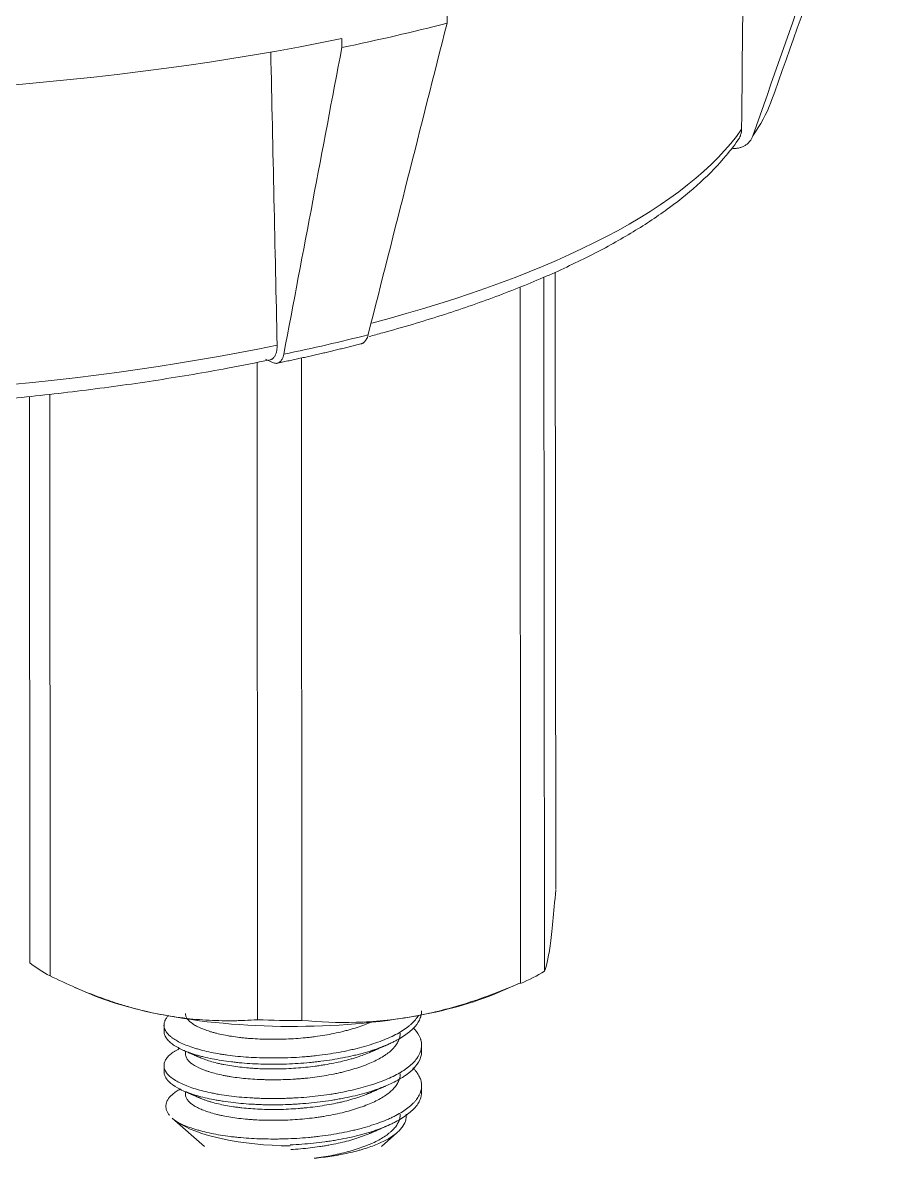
# Model space of a CAD drawing. Header units: millimetres. Extents: x 645 to 1239, y -1145 to -725.
# Drawn here: x 1152.97 to 1173.2, y -1017.66 to -991.21 of the extents above; entities that cross this region are included whole.
import ezdxf

# ---------------------------------------------------------------- set-up
doc = ezdxf.new("R2010")
doc.units = ezdxf.units.MM
doc.header["$LTSCALE"] = 0.1
doc.linetypes.add('HIDDEN2', pattern=[4.7625, 3.175, -1.5875])
doc.layers.add('1', color=4, linetype='HIDDEN2')

msp = doc.modelspace()

# ---------------------------------------------------------------- linework, layer by layer
at = {"layer": '1', "color": 7, "linetype": 'Continuous', "lineweight": 18}
for p, q in [((1165.123, -1013.284), (1165.113, -997.135)), ((1165.386, -1011.387), (1165.377, -997.014)), ((1164.566, -1013.572), (1164.556, -997.359)), ((1158.626, -999.044), (1158.792, -999.122)), ((1159.473, -1014.447), (1159.463, -999.016)), ((1158.441, -1014.432), (1158.431, -999.119)), ((1153.611, -1013.411), (1153.602, -999.858)), ((1153.136, -1013.108), (1153.127, -999.911)), ((1164.028, -1013.805), (1164.563, -1013.573)), ((1154.192, -1013.68), (1154.496, -1013.811)), ((1156.263, -1014.557), (1156.263, -1014.702)), ((1156.763, -1015.164), (1156.763, -1015.227)), ((1162.263, -1015.17), (1162.263, -1015.025)), ((1156.263, -1015.5), (1156.263, -1015.646)), ((1162.264, -1016.113), (1162.263, -1015.968)), ((1156.764, -1016.108), (1156.764, -1016.171)), ((1156.455, -1016.726), (1157.204, -1017.388)), ((1161.325, -1017.385), (1161.687, -1017.065))]:
    msp.add_line(p, q, dxfattribs=at)
for centre, major_axis, ratio, start_param, end_param in [((1142.946, -601.912), (-6.185, 845.228), 0.031919, 4.230195, 4.237281), ((1145.983, -984.072), (-27.426, -0.018), 0.330963, 2.124315, 2.233189), ((1145.983, -983.863), (27.43, 0.018), 0.330963, 4.589658, 5.265633), ((1132.748, -599.752), (-26.675, 849.579), 0.01815, 4.222976, 4.232056), ((1145.988, -992.033), (-24.615, -0.016), 0.330963, 2.915475, 3.012825), ((1159.261, -1012.248), (6.65, 0.004), 0.330963, 3.54127, 3.696819), ((1159.261, -1012.266), (6.65, 0.004), 0.330963, 5.635665, 5.791214), ((1159.261, -1012.602), (-6, -0.004), 0.330963, 0.652874, 1.001051), ((1159.261, -1012.602), (-6, -0.004), 0.330963, 2.048248, 2.488709), ((1159.261, -1012.602), (-6, -0.004), 0.330963, 1.001051, 2.048248), ((1159.261, -1012.248), (6.65, 0.004), 0.330963, 4.588467, 4.744017), ((1159.264, -1016.376), (-3, -0.002), 0.330963, 0.436959, 1.550932)]:
    msp.add_ellipse(centre, major_axis=major_axis, ratio=ratio, start_param=start_param, end_param=end_param, dxfattribs=at)
at = {"layer": '1', "color": 1, "linetype": 'Continuous', "lineweight": 13}
for centre, major_axis, start_param, end_param in [((1145.988, -991.892), (-24.351, -0.016), 2.240215, 2.914734), ((1145.988, -992.033), (-24.615, -0.016), 2.130077, 2.227427), ((1145.988, -991.892), (-24.351, -0.016), 1.44277, 2.129336)]:
    msp.add_ellipse(centre, major_axis=major_axis, ratio=0.330963, start_param=start_param, end_param=end_param, dxfattribs=at)
at = {"layer": '1', "color": 7, "linetype": 'Continuous', "lineweight": 18}
for points, degree in [([(1170.401, -993.06), (1171.335, -990.429), (1172.269, -987.799), (1173.203, -985.168)], 3), ([(1169.979, -993.84), (1170.878, -991.274), (1171.777, -988.707), (1172.677, -986.141)], 3), ([(1161.019, -998.472), (1161.631, -996.055), (1162.243, -993.637), (1162.855, -991.219)], 3), ([(1159.053, -998.927), (1159.504, -996.546), (1159.955, -994.165), (1160.405, -991.784)], 3), ([(1170.401, -993.06), (1170.401, -993.061), (1170.4, -993.062), (1170.4, -993.064)], 3), ([(1169.977, -993.844), (1169.978, -993.843), (1169.978, -993.842), (1169.979, -993.84)], 3), ([(1161.019, -998.472), (1161.019, -998.474), (1161.019, -998.475), (1161.018, -998.476)], 3), ([(1158.881, -999.142), (1159.91, -998.929), (1160.873, -998.682)], 2), ([(1159.053, -998.93), (1159.053, -998.929), (1159.053, -998.928), (1159.053, -998.927)], 3), ([(1156.704, -1015.139), (1156.907, -1015.227), (1157.115, -1015.318)], 2), ([(1161.054, -1015.193), (1161.249, -1015.107), (1161.45, -1015.02)], 2), ([(1161.025, -1016.15), (1161.224, -1016.062), (1161.429, -1015.972)], 2), ([(1156.764, -1016.108), (1156.957, -1016.192), (1157.157, -1016.279)], 2), ([(1156.462, -1016.733), (1156.487, -1016.755), (1156.515, -1016.777), (1156.546, -1016.798)], 3), ([(1161.044, -1017.085), (1161.24, -1016.999), (1161.441, -1016.911)], 2)]:
    msp.add_open_spline(points, degree=degree, dxfattribs=at)
for points, weights in [([(1162.863, -991.009), (1162.859, -991.114), (1162.855, -991.219)], [0.499999122562, 0.500000877438, 0.499999122562]), ([(1160.405, -991.784), (1160.403, -991.681), (1160.401, -991.578)], [0.49999911895, 0.50000088105, 0.49999911895])]:
    msp.add_rational_spline(points, weights, degree=2, dxfattribs=at)
for points, knots in [([(1169.717, -993.69), (1169.716, -993.72), (1169.713, -993.75), (1169.703, -993.793), (1169.699, -993.808), (1169.69, -993.836), (1169.685, -993.85), (1169.668, -993.887), (1169.655, -993.909), (1169.64, -993.93)], [0, 0, 0, 0, 0.349635, 0.349635, 0.524452, 0.524452, 0.69927, 0.69927, 1, 1, 1, 1]), ([(1161.04, -998.516), (1161.146, -998.488), (1161.724, -998.332), (1162.735, -998.032), (1164.007, -997.592), (1165.181, -997.119), (1166.251, -996.615), (1167.211, -996.081), (1168.056, -995.518), (1168.779, -994.927), (1169.305, -994.382), (1169.571, -994.032), (1169.666, -993.893)], [0, 0, 0, 0, 0.024982, 0.137042, 0.249252, 0.361669, 0.474337, 0.587303, 0.700593, 0.814167, 0.927736, 1, 1, 1, 1]), ([(1169.513, -994.136), (1169.539, -994.137), (1169.59, -994.137), (1169.639, -994.128), (1169.676, -994.119), (1169.688, -994.116), (1169.712, -994.108), (1169.723, -994.104), (1169.757, -994.089), (1169.779, -994.078), (1169.81, -994.059), (1169.82, -994.052), (1169.84, -994.037), (1169.849, -994.029), (1169.876, -994.005), (1169.893, -993.988), (1169.923, -993.951), (1169.936, -993.931), (1169.96, -993.889), (1169.969, -993.867), (1169.977, -993.844)], [0, 0, 0, 0, 0.125, 0.25, 0.25, 0.3125, 0.3125, 0.375, 0.375, 0.5, 0.5, 0.5625, 0.5625, 0.625, 0.625, 0.75, 0.75, 0.875, 0.875, 1, 1, 1, 1]), ([(1161.018, -998.476), (1161.013, -998.498), (1161, -998.538), (1160.983, -998.572), (1160.969, -998.596), (1160.964, -998.604), (1160.954, -998.618), (1160.948, -998.624), (1160.932, -998.643), (1160.92, -998.653), (1160.901, -998.666), (1160.895, -998.67), (1160.882, -998.677), (1160.875, -998.68), (1160.864, -998.684), (1160.859, -998.686), (1160.854, -998.687)], [0, 0, 0, 0, 0.187253, 0.374505, 0.374505, 0.468132, 0.468132, 0.561758, 0.561758, 0.749011, 0.749011, 0.842637, 0.842637, 0.936264, 0.936264, 1, 1, 1, 1]), ([(1158.897, -998.719), (1158.898, -998.749), (1158.897, -998.778), (1158.892, -998.82), (1158.891, -998.833), (1158.886, -998.86), (1158.883, -998.872), (1158.873, -998.909), (1158.865, -998.931), (1158.851, -998.961), (1158.846, -998.971), (1158.835, -998.989), (1158.829, -998.997), (1158.81, -999.019), (1158.796, -999.031), (1158.774, -999.046), (1158.766, -999.05), (1158.75, -999.056), (1158.742, -999.058), (1158.733, -999.06), (1158.733, -999.06)], [0, 0, 0, 0, 0.166486, 0.166486, 0.249729, 0.249729, 0.332973, 0.332973, 0.499459, 0.499459, 0.582702, 0.582702, 0.665945, 0.665945, 0.832431, 0.832431, 0.915674, 0.915674, 0.998918, 1, 1, 1, 1]), ([(1142.927, -1000.214), (1143.208, -1000.227), (1144.088, -1000.259), (1145.577, -1000.285), (1147.389, -1000.271), (1149.193, -1000.213), (1150.979, -1000.11), (1152.738, -999.962), (1154.459, -999.771), (1156.133, -999.537), (1157.555, -999.296), (1158.406, -999.127), (1158.733, -999.059)], [0, 0, 0, 0, 0.05141, 0.161191, 0.270985, 0.380781, 0.490588, 0.600414, 0.710271, 0.820171, 0.930128, 1, 1, 1, 1]), ([(1158.792, -999.122), (1158.807, -999.129), (1158.836, -999.139), (1158.864, -999.142), (1158.885, -999.141), (1158.892, -999.14), (1158.906, -999.137), (1158.912, -999.135), (1158.932, -999.128), (1158.944, -999.122), (1158.961, -999.109), (1158.967, -999.104), (1158.978, -999.094), (1158.983, -999.088), (1158.998, -999.07), (1159.007, -999.056), (1159.024, -999.025), (1159.031, -999.008), (1159.043, -998.971), (1159.049, -998.951), (1159.053, -998.93)], [0, 0, 0, 0, 0.125, 0.25, 0.25, 0.3125, 0.3125, 0.375, 0.375, 0.5, 0.5, 0.5625, 0.5625, 0.625, 0.625, 0.75, 0.75, 0.875, 0.875, 1, 1, 1, 1]), ([(1165.386, -1011.406), (1165.365, -1011.673), (1165.343, -1011.919), (1165.31, -1012.247), (1165.299, -1012.35), (1165.277, -1012.54), (1165.266, -1012.628), (1165.255, -1012.708)], [0, 0, 0, 0, 0.5, 0.5, 0.75, 0.75, 1, 1, 1, 1]), ([(1165.255, -1012.708), (1165.244, -1012.787), (1165.233, -1012.859), (1165.211, -1012.988), (1165.2, -1013.044), (1165.167, -1013.189), (1165.145, -1013.257), (1165.123, -1013.302)], [0, 0, 0, 0, 0.25, 0.25, 0.5, 0.5, 1, 1, 1, 1]), ([(1156.026, -1014.276), (1155.823, -1014.233), (1155.62, -1014.182), (1155.315, -1014.094), (1155.213, -1014.063), (1155.061, -1014.013), (1155.01, -1013.996), (1154.908, -1013.961), (1154.451, -1013.799), (1154.003, -1013.604), (1153.611, -1013.411)], [0, 0, 0, 0, 0.25, 0.25, 0.375, 0.375, 0.4375, 0.4375, 0.5, 1, 1, 1, 1]), ([(1164.566, -1013.572), (1164.146, -1013.755), (1163.725, -1013.917), (1163.088, -1014.117), (1162.876, -1014.177), (1162.449, -1014.282), (1162.234, -1014.327), (1162.02, -1014.364)], [0, 0, 0, 0, 0.5, 0.5, 0.75, 0.75, 1, 1, 1, 1]), ([(1158.441, -1014.432), (1158.342, -1014.439), (1158.193, -1014.447), (1158.043, -1014.452), (1157.943, -1014.454), (1157.892, -1014.455), (1157.641, -1014.457), (1157.44, -1014.452), (1157.037, -1014.427), (1156.835, -1014.408), (1156.431, -1014.354), (1156.229, -1014.319), (1156.026, -1014.276)], [0, 0, 0, 0, 0.125, 0.1875, 0.1875, 0.25, 0.25, 0.5, 0.5, 0.75, 0.75, 1, 1, 1, 1]), ([(1156.373, -1014.33), (1156.357, -1014.346), (1156.343, -1014.361), (1156.312, -1014.401), (1156.297, -1014.426), (1156.275, -1014.476), (1156.268, -1014.501), (1156.263, -1014.539), (1156.262, -1014.552), (1156.263, -1014.571), (1156.263, -1014.578), (1156.265, -1014.59), (1156.266, -1014.597), (1156.277, -1014.654), (1156.303, -1014.704), (1156.365, -1014.776), (1156.389, -1014.8), (1156.425, -1014.83), (1156.432, -1014.836), (1156.447, -1014.847), (1156.455, -1014.853), (1156.48, -1014.87), (1156.497, -1014.882), (1156.587, -1014.938), (1156.673, -1014.98), (1156.822, -1015.04), (1156.876, -1015.06), (1156.947, -1015.083), (1156.961, -1015.088), (1156.99, -1015.097), (1157.035, -1015.111), (1157.08, -1015.124), (1157.237, -1015.166), (1157.372, -1015.196), (1157.554, -1015.228), (1157.609, -1015.237), (1157.666, -1015.246), (1157.705, -1015.251), (1157.724, -1015.254), (1157.822, -1015.267), (1157.901, -1015.277), (1158.143, -1015.3), (1158.311, -1015.311), (1158.527, -1015.319), (1158.571, -1015.32), (1158.637, -1015.321), (1158.659, -1015.322), (1158.703, -1015.322), (1158.814, -1015.323), (1158.925, -1015.323), (1159.192, -1015.317), (1159.371, -1015.308), (1159.594, -1015.29), (1159.639, -1015.286), (1159.729, -1015.277), (1159.773, -1015.272), (1159.905, -1015.257), (1159.992, -1015.246), (1160.25, -1015.208), (1160.417, -1015.178), (1160.619, -1015.133), (1160.66, -1015.124), (1160.739, -1015.105), (1160.778, -1015.095), (1160.893, -1015.065), (1160.967, -1015.044), (1161.11, -1015), (1161.18, -1014.977), (1161.314, -1014.929), (1161.379, -1014.904), (1161.503, -1014.852), (1161.621, -1014.799), (1161.777, -1014.714), (1161.868, -1014.654), (1161.931, -1014.607), (1161.951, -1014.592), (1161.99, -1014.56), (1162.009, -1014.544), (1162.096, -1014.464), (1162.151, -1014.398), (1162.19, -1014.331)], [0, 0, 0, 0, 0.018178, 0.018178, 0.04623, 0.04623, 0.074282, 0.074282, 0.088308, 0.088308, 0.095321, 0.095321, 0.102334, 0.102334, 0.158438, 0.158438, 0.18649, 0.18649, 0.193503, 0.193503, 0.200516, 0.200516, 0.214542, 0.214542, 0.270647, 0.270647, 0.298699, 0.298699, 0.305712, 0.305712, 0.312725, 0.326751, 0.326751, 0.382855, 0.382855, 0.396881, 0.403894, 0.403894, 0.410907, 0.410907, 0.438959, 0.438959, 0.495063, 0.495063, 0.509089, 0.509089, 0.516102, 0.516102, 0.523115, 0.551167, 0.551167, 0.607271, 0.607271, 0.621297, 0.621297, 0.635323, 0.635323, 0.663375, 0.663375, 0.719479, 0.719479, 0.733505, 0.733505, 0.747531, 0.747531, 0.775584, 0.775584, 0.803636, 0.803636, 0.831688, 0.831688, 0.85974, 0.887792, 0.915844, 0.915844, 0.92987, 0.92987, 0.943896, 0.943896, 1, 1, 1, 1]), ([(1162.262, -1014.226), (1162.262, -1014.229), (1162.262, -1014.232), (1162.262, -1014.252), (1162.261, -1014.269), (1162.256, -1014.304), (1162.253, -1014.321), (1162.24, -1014.372), (1162.227, -1014.406), (1162.177, -1014.506), (1162.129, -1014.572), (1162.056, -1014.644), (1162.048, -1014.652), (1162.031, -1014.668), (1162.005, -1014.692), (1161.977, -1014.716), (1161.918, -1014.762), (1161.832, -1014.823), (1161.733, -1014.881), (1161.653, -1014.924), (1161.612, -1014.945), (1161.569, -1014.966), (1161.54, -1014.979), (1161.526, -1014.986), (1161.391, -1015.047), (1161.261, -1015.097), (1161.051, -1015.166), (1160.979, -1015.188), (1160.866, -1015.219), (1160.828, -1015.229), (1160.77, -1015.244), (1160.75, -1015.249), (1160.711, -1015.258), (1160.691, -1015.263), (1160.512, -1015.304), (1160.348, -1015.335), (1160.093, -1015.376), (1160.007, -1015.388), (1159.897, -1015.402), (1159.875, -1015.404), (1159.831, -1015.409), (1159.809, -1015.412), (1159.742, -1015.419), (1159.698, -1015.424), (1159.475, -1015.445), (1159.297, -1015.457), (1159.029, -1015.467), (1158.94, -1015.469), (1158.829, -1015.47), (1158.806, -1015.47), (1158.762, -1015.47), (1158.695, -1015.469), (1158.629, -1015.468), (1158.411, -1015.462), (1158.242, -1015.452), (1158.036, -1015.434), (1157.975, -1015.428), (1157.915, -1015.421), (1157.875, -1015.417), (1157.855, -1015.414), (1157.755, -1015.402), (1157.678, -1015.391), (1157.455, -1015.356), (1157.316, -1015.329), (1157.154, -1015.289), (1157.122, -1015.281), (1157.06, -1015.264), (1157.03, -1015.256), (1156.941, -1015.229), (1156.885, -1015.21), (1156.728, -1015.152), (1156.637, -1015.11), (1156.54, -1015.054), (1156.521, -1015.042), (1156.485, -1015.019), (1156.469, -1015.008), (1156.422, -1014.972), (1156.394, -1014.948), (1156.323, -1014.876), (1156.291, -1014.827), (1156.271, -1014.764), (1156.268, -1014.752), (1156.264, -1014.729), (1156.263, -1014.718), (1156.263, -1014.707)], [0, 0, 0, 0, 0.002286, 0.002286, 0.016568, 0.016568, 0.030851, 0.030851, 0.059416, 0.059416, 0.116545, 0.116545, 0.123687, 0.123687, 0.130828, 0.14511, 0.14511, 0.173675, 0.20224, 0.20224, 0.216523, 0.223664, 0.223664, 0.230805, 0.230805, 0.287935, 0.287935, 0.3165, 0.3165, 0.330782, 0.330782, 0.337923, 0.337923, 0.345065, 0.345065, 0.402194, 0.402194, 0.430759, 0.430759, 0.437901, 0.437901, 0.445042, 0.445042, 0.459324, 0.459324, 0.516454, 0.516454, 0.545019, 0.545019, 0.55216, 0.55216, 0.559301, 0.573584, 0.573584, 0.630714, 0.630714, 0.644996, 0.652137, 0.652137, 0.659279, 0.659279, 0.687844, 0.687844, 0.744973, 0.744973, 0.759256, 0.759256, 0.773538, 0.773538, 0.802103, 0.802103, 0.859233, 0.859233, 0.873515, 0.873515, 0.887798, 0.887798, 0.916363, 0.916363, 0.973493, 0.973493, 0.987775, 0.987775, 1, 1, 1, 1]), ([(1156.762, -1014.288), (1156.763, -1014.298), (1156.764, -1014.308), (1156.767, -1014.329), (1156.77, -1014.339), (1156.778, -1014.36), (1156.782, -1014.37), (1156.798, -1014.401), (1156.812, -1014.421), (1156.865, -1014.48), (1156.913, -1014.518), (1157.005, -1014.573), (1157.039, -1014.591), (1157.113, -1014.625), (1157.153, -1014.642), (1157.238, -1014.674), (1157.283, -1014.69), (1157.355, -1014.712), (1157.38, -1014.72), (1157.431, -1014.734), (1157.458, -1014.741), (1157.592, -1014.775), (1157.708, -1014.798), (1157.894, -1014.828), (1157.958, -1014.837), (1158.057, -1014.848), (1158.091, -1014.852), (1158.159, -1014.859), (1158.193, -1014.862), (1158.367, -1014.876), (1158.509, -1014.883), (1158.73, -1014.887), (1158.804, -1014.887), (1158.899, -1014.887), (1158.918, -1014.886), (1158.956, -1014.886), (1159.013, -1014.885), (1159.069, -1014.883), (1159.259, -1014.876), (1159.41, -1014.865), (1159.598, -1014.847), (1159.655, -1014.841), (1159.711, -1014.834), (1159.749, -1014.829), (1159.767, -1014.827), (1159.861, -1014.814), (1159.934, -1014.803), (1160.151, -1014.767), (1160.291, -1014.738), (1160.459, -1014.697), (1160.493, -1014.688), (1160.559, -1014.671), (1160.591, -1014.662), (1160.687, -1014.634), (1160.749, -1014.615), (1160.92, -1014.557), (1161.025, -1014.517), (1161.121, -1014.473)], [0, 0, 0, 0, 0.018204, 0.018204, 0.037166, 0.037166, 0.056128, 0.056128, 0.094053, 0.094053, 0.169903, 0.169903, 0.207828, 0.207828, 0.245752, 0.245752, 0.283677, 0.283677, 0.302639, 0.302639, 0.321602, 0.321602, 0.397451, 0.397451, 0.435376, 0.435376, 0.454339, 0.454339, 0.473301, 0.473301, 0.54915, 0.54915, 0.587075, 0.587075, 0.596556, 0.596556, 0.606038, 0.625, 0.625, 0.700849, 0.700849, 0.719812, 0.729293, 0.729293, 0.738774, 0.738774, 0.776699, 0.776699, 0.852549, 0.852549, 0.871511, 0.871511, 0.890473, 0.890473, 0.928398, 0.928398, 1, 1, 1, 1]), ([(1162.02, -1014.364), (1161.806, -1014.4), (1161.592, -1014.429), (1161.162, -1014.472), (1160.949, -1014.485), (1160.311, -1014.503), (1159.89, -1014.486), (1159.473, -1014.447)], [0, 0, 0, 0, 0.25, 0.25, 0.5, 0.5, 1, 1, 1, 1]), ([(1156.634, -1015.098), (1156.619, -1015.106), (1156.604, -1015.113), (1156.579, -1015.127), (1156.569, -1015.132), (1156.55, -1015.143), (1156.521, -1015.16), (1156.495, -1015.177), (1156.445, -1015.211), (1156.386, -1015.258), (1156.342, -1015.306), (1156.315, -1015.343), (1156.307, -1015.355), (1156.293, -1015.38), (1156.287, -1015.393), (1156.262, -1015.456), (1156.258, -1015.507), (1156.276, -1015.582), (1156.286, -1015.607), (1156.307, -1015.644), (1156.315, -1015.657), (1156.333, -1015.682), (1156.343, -1015.694), (1156.397, -1015.755), (1156.456, -1015.801), (1156.567, -1015.868), (1156.607, -1015.889), (1156.673, -1015.921), (1156.697, -1015.932), (1156.744, -1015.952), (1156.769, -1015.962), (1156.897, -1016.012), (1157.011, -1016.049), (1157.2, -1016.099), (1157.266, -1016.115), (1157.37, -1016.137), (1157.405, -1016.144), (1157.477, -1016.158), (1157.513, -1016.165), (1157.697, -1016.196), (1157.852, -1016.216), (1158.096, -1016.239), (1158.179, -1016.245), (1158.307, -1016.253), (1158.35, -1016.255), (1158.436, -1016.259), (1158.479, -1016.261), (1158.609, -1016.265), (1158.696, -1016.266), (1158.872, -1016.267), (1158.961, -1016.266), (1159.095, -1016.262), (1159.14, -1016.261), (1159.23, -1016.257), (1159.275, -1016.255), (1159.41, -1016.248), (1159.5, -1016.242), (1159.766, -1016.219), (1159.941, -1016.198), (1160.156, -1016.165), (1160.199, -1016.159), (1160.263, -1016.148), (1160.284, -1016.144), (1160.327, -1016.136), (1160.432, -1016.117), (1160.615, -1016.079), (1160.771, -1016.041), (1160.923, -1016), (1160.996, -1015.979), (1161.086, -1015.951), (1161.104, -1015.945), (1161.14, -1015.934), (1161.157, -1015.928), (1161.209, -1015.91), (1161.243, -1015.899), (1161.343, -1015.862), (1161.407, -1015.837), (1161.588, -1015.759), (1161.697, -1015.704), (1161.806, -1015.637), (1161.818, -1015.629), (1161.842, -1015.614), (1161.876, -1015.592), (1161.908, -1015.569), (1161.97, -1015.522), (1162.044, -1015.459), (1162.104, -1015.394), (1162.144, -1015.345), (1162.162, -1015.32), (1162.178, -1015.295), (1162.189, -1015.278), (1162.194, -1015.269), (1162.235, -1015.193), (1162.256, -1015.126), (1162.264, -1015.024), (1162.263, -1014.991), (1162.255, -1014.94), (1162.251, -1014.923), (1162.244, -1014.897), (1162.241, -1014.889), (1162.236, -1014.872), (1162.232, -1014.863), (1162.202, -1014.787), (1162.159, -1014.72), (1162.096, -1014.649), (1162.091, -1014.643), (1162.085, -1014.637)], [0, 0, 0, 0, 0.007902, 0.007902, 0.013515, 0.013515, 0.019127, 0.030352, 0.030352, 0.052802, 0.075252, 0.075252, 0.086476, 0.086476, 0.097701, 0.097701, 0.142601, 0.142601, 0.16505, 0.16505, 0.176275, 0.176275, 0.1875, 0.1875, 0.2324, 0.2324, 0.254849, 0.254849, 0.266074, 0.266074, 0.277299, 0.277299, 0.322198, 0.322198, 0.344648, 0.344648, 0.355873, 0.355873, 0.367098, 0.367098, 0.411997, 0.411997, 0.434447, 0.434447, 0.445672, 0.445672, 0.456897, 0.456897, 0.479346, 0.479346, 0.501796, 0.501796, 0.513021, 0.513021, 0.524246, 0.524246, 0.546696, 0.546696, 0.591595, 0.591595, 0.60282, 0.60282, 0.608432, 0.608432, 0.614045, 0.636494, 0.658944, 0.658944, 0.681394, 0.681394, 0.687006, 0.687006, 0.692619, 0.692619, 0.703844, 0.703844, 0.726293, 0.726293, 0.771193, 0.771193, 0.776805, 0.776805, 0.782418, 0.793642, 0.793642, 0.816092, 0.838542, 0.838542, 0.849767, 0.855379, 0.855379, 0.860992, 0.860992, 0.905891, 0.905891, 0.928341, 0.928341, 0.939566, 0.939566, 0.945178, 0.945178, 0.95079, 0.95079, 0.99569, 0.99569, 1, 1, 1, 1]), ([(1156.763, -1015.23), (1156.763, -1015.261), (1156.771, -1015.291), (1156.797, -1015.341), (1156.811, -1015.361), (1156.837, -1015.391), (1156.846, -1015.401), (1156.867, -1015.421), (1156.878, -1015.431), (1156.938, -1015.479), (1156.999, -1015.515), (1157.108, -1015.567), (1157.147, -1015.583), (1157.211, -1015.608), (1157.233, -1015.616), (1157.279, -1015.632), (1157.302, -1015.639), (1157.423, -1015.677), (1157.528, -1015.704), (1157.673, -1015.733), (1157.702, -1015.739), (1157.763, -1015.75), (1157.793, -1015.755), (1157.887, -1015.77), (1157.952, -1015.779), (1158.149, -1015.803), (1158.286, -1015.814), (1158.465, -1015.823), (1158.501, -1015.825), (1158.556, -1015.827), (1158.575, -1015.827), (1158.611, -1015.828), (1158.63, -1015.829), (1158.722, -1015.831), (1158.797, -1015.831), (1159.021, -1015.829), (1159.172, -1015.824), (1159.343, -1015.812), (1159.362, -1015.811), (1159.401, -1015.808), (1159.42, -1015.807), (1159.477, -1015.802), (1159.515, -1015.799), (1159.628, -1015.787), (1159.703, -1015.779), (1159.925, -1015.75), (1160.07, -1015.726), (1160.247, -1015.69), (1160.282, -1015.682), (1160.351, -1015.667), (1160.385, -1015.659), (1160.486, -1015.634), (1160.551, -1015.617), (1160.679, -1015.58), (1160.74, -1015.561), (1160.83, -1015.531), (1160.86, -1015.521), (1160.918, -1015.5), (1160.946, -1015.49), (1161.085, -1015.435), (1161.186, -1015.389), (1161.32, -1015.315), (1161.363, -1015.29), (1161.422, -1015.251), (1161.441, -1015.237), (1161.477, -1015.21), (1161.495, -1015.197), (1161.578, -1015.128), (1161.631, -1015.072), (1161.692, -1014.985), (1161.709, -1014.956), (1161.729, -1014.912), (1161.735, -1014.897), (1161.746, -1014.868), (1161.75, -1014.853), (1161.76, -1014.808), (1161.763, -1014.778), (1161.763, -1014.748)], [0, 0, 0, 0, 0.042672, 0.042672, 0.07166, 0.07166, 0.086155, 0.086155, 0.100649, 0.100649, 0.158627, 0.158627, 0.187616, 0.187616, 0.20211, 0.20211, 0.216605, 0.216605, 0.274583, 0.274583, 0.289077, 0.289077, 0.303571, 0.303571, 0.33256, 0.33256, 0.390538, 0.390538, 0.405032, 0.405032, 0.41228, 0.41228, 0.419527, 0.419527, 0.448516, 0.448516, 0.506493, 0.506493, 0.513741, 0.513741, 0.520988, 0.520988, 0.535482, 0.535482, 0.564471, 0.564471, 0.622449, 0.622449, 0.636943, 0.636943, 0.651438, 0.651438, 0.680427, 0.680427, 0.709416, 0.709416, 0.72391, 0.72391, 0.738404, 0.738404, 0.796382, 0.796382, 0.825371, 0.825371, 0.839866, 0.839866, 0.85436, 0.85436, 0.912338, 0.912338, 0.941327, 0.941327, 0.955821, 0.955821, 0.970315, 0.970315, 1, 1, 1, 1]), ([(1162.263, -1015.168), (1162.263, -1015.2), (1162.26, -1015.232), (1162.249, -1015.281), (1162.245, -1015.298), (1162.233, -1015.332), (1162.227, -1015.349), (1162.188, -1015.434), (1162.142, -1015.5), (1162.05, -1015.596), (1162.016, -1015.628), (1161.958, -1015.674), (1161.938, -1015.69), (1161.896, -1015.721), (1161.874, -1015.736), (1161.761, -1015.812), (1161.657, -1015.869), (1161.483, -1015.95), (1161.422, -1015.976), (1161.325, -1016.015), (1161.292, -1016.027), (1161.225, -1016.052), (1161.19, -1016.064), (1161.086, -1016.099), (1161.014, -1016.121), (1160.866, -1016.163), (1160.714, -1016.203), (1160.554, -1016.238), (1160.43, -1016.262), (1160.388, -1016.27), (1160.304, -1016.285), (1160.262, -1016.292), (1160.049, -1016.327), (1159.876, -1016.35), (1159.611, -1016.376), (1159.522, -1016.384), (1159.409, -1016.392), (1159.386, -1016.393), (1159.341, -1016.396), (1159.274, -1016.4), (1159.206, -1016.404), (1159.072, -1016.409), (1158.984, -1016.412), (1158.807, -1016.414), (1158.719, -1016.413), (1158.587, -1016.411), (1158.522, -1016.409), (1158.457, -1016.406), (1158.413, -1016.404), (1158.392, -1016.403), (1158.284, -1016.398), (1158.2, -1016.392), (1157.952, -1016.371), (1157.794, -1016.352), (1157.605, -1016.324), (1157.568, -1016.318), (1157.513, -1016.308), (1157.494, -1016.305), (1157.458, -1016.298), (1157.368, -1016.282), (1157.283, -1016.264), (1157.088, -1016.217), (1156.968, -1016.183), (1156.847, -1016.14), (1156.834, -1016.135), (1156.808, -1016.125), (1156.795, -1016.12), (1156.757, -1016.105), (1156.732, -1016.095), (1156.662, -1016.063), (1156.618, -1016.042), (1156.499, -1015.975), (1156.434, -1015.929), (1156.377, -1015.874), (1156.371, -1015.868), (1156.359, -1015.856), (1156.342, -1015.837), (1156.328, -1015.819), (1156.302, -1015.782), (1156.276, -1015.733), (1156.265, -1015.683), (1156.263, -1015.655), (1156.263, -1015.651), (1156.263, -1015.648)], [0, 0, 0, 0, 0.026688, 0.026688, 0.040944, 0.040944, 0.055201, 0.055201, 0.112226, 0.112226, 0.140739, 0.140739, 0.154995, 0.154995, 0.169252, 0.169252, 0.226277, 0.226277, 0.25479, 0.25479, 0.269046, 0.269046, 0.283303, 0.283303, 0.311815, 0.311815, 0.340328, 0.368841, 0.368841, 0.383097, 0.383097, 0.397354, 0.397354, 0.454379, 0.454379, 0.482892, 0.482892, 0.49002, 0.49002, 0.497149, 0.511405, 0.511405, 0.539918, 0.539918, 0.56843, 0.56843, 0.582687, 0.589815, 0.589815, 0.596943, 0.596943, 0.625456, 0.625456, 0.682482, 0.682482, 0.696738, 0.696738, 0.703866, 0.703866, 0.710994, 0.739507, 0.739507, 0.796533, 0.796533, 0.803661, 0.803661, 0.810789, 0.810789, 0.825045, 0.825045, 0.853558, 0.853558, 0.910584, 0.910584, 0.917712, 0.917712, 0.92484, 0.939096, 0.939096, 0.967609, 0.996122, 0.996122, 1, 1, 1, 1]), ([(1161.07, -1015.186), (1160.988, -1015.222), (1160.9, -1015.256), (1160.775, -1015.298), (1160.745, -1015.308), (1160.683, -1015.327), (1160.652, -1015.337), (1160.556, -1015.364), (1160.49, -1015.381), (1160.29, -1015.429), (1160.151, -1015.457), (1159.97, -1015.487), (1159.933, -1015.492), (1159.859, -1015.503), (1159.822, -1015.508), (1159.711, -1015.523), (1159.637, -1015.532), (1159.412, -1015.555), (1159.262, -1015.566), (1159.072, -1015.574), (1159.034, -1015.575), (1158.958, -1015.577), (1158.92, -1015.578), (1158.808, -1015.579), (1158.734, -1015.579), (1158.588, -1015.576), (1158.516, -1015.573), (1158.409, -1015.568), (1158.356, -1015.564), (1158.303, -1015.56), (1158.268, -1015.558), (1158.25, -1015.556), (1158.094, -1015.543), (1157.963, -1015.527), (1157.777, -1015.499), (1157.717, -1015.488), (1157.63, -1015.471), (1157.601, -1015.465), (1157.559, -1015.456), (1157.545, -1015.453), (1157.518, -1015.447), (1157.504, -1015.443), (1157.384, -1015.414), (1157.288, -1015.385), (1157.172, -1015.342), (1157.144, -1015.33), (1157.116, -1015.318)], [0, 0, 0, 0, 0.078076, 0.078076, 0.102722, 0.102722, 0.127367, 0.127367, 0.176657, 0.176657, 0.275237, 0.275237, 0.299883, 0.299883, 0.324528, 0.324528, 0.373818, 0.373818, 0.472398, 0.472398, 0.497044, 0.497044, 0.521689, 0.521689, 0.570979, 0.570979, 0.620269, 0.620269, 0.644914, 0.657237, 0.657237, 0.669559, 0.669559, 0.76814, 0.76814, 0.81743, 0.81743, 0.842075, 0.842075, 0.854398, 0.854398, 0.86672, 0.86672, 0.965301, 0.965301, 1, 1, 1, 1]), ([(1156.546, -1016.798), (1156.622, -1016.843), (1156.713, -1016.885), (1156.867, -1016.943), (1156.922, -1016.962), (1157.01, -1016.99), (1157.04, -1016.999), (1157.086, -1017.012), (1157.101, -1017.016), (1157.133, -1017.025), (1157.149, -1017.029), (1157.294, -1017.066), (1157.432, -1017.095), (1157.653, -1017.131), (1157.73, -1017.142), (1157.828, -1017.155), (1157.848, -1017.157), (1157.888, -1017.162), (1157.908, -1017.164), (1157.969, -1017.17), (1158.009, -1017.174), (1158.214, -1017.193), (1158.383, -1017.202), (1158.644, -1017.209), (1158.732, -1017.21), (1158.843, -1017.21), (1158.866, -1017.21), (1158.911, -1017.21), (1158.978, -1017.209), (1159.045, -1017.207), (1159.268, -1017.201), (1159.447, -1017.19), (1159.669, -1017.17), (1159.735, -1017.164), (1159.802, -1017.157), (1159.846, -1017.152), (1159.868, -1017.149), (1159.979, -1017.135), (1160.066, -1017.123), (1160.322, -1017.083), (1160.487, -1017.051), (1160.686, -1017.005), (1160.725, -1016.996), (1160.803, -1016.976), (1160.842, -1016.966), (1160.956, -1016.935), (1161.029, -1016.913), (1161.241, -1016.846), (1161.372, -1016.797), (1161.522, -1016.731), (1161.551, -1016.718), (1161.609, -1016.69), (1161.637, -1016.676), (1161.718, -1016.634), (1161.768, -1016.605), (1161.909, -1016.516), (1161.989, -1016.454), (1162.071, -1016.373), (1162.087, -1016.357), (1162.116, -1016.324), (1162.13, -1016.307), (1162.168, -1016.257), (1162.189, -1016.224), (1162.241, -1016.124), (1162.26, -1016.056), (1162.265, -1015.953), (1162.262, -1015.919), (1162.249, -1015.852), (1162.228, -1015.784), (1162.191, -1015.718), (1162.158, -1015.668), (1162.146, -1015.651), (1162.119, -1015.618), (1162.105, -1015.602), (1162.079, -1015.573), (1162.067, -1015.561), (1162.055, -1015.549)], [0, 0, 0, 0, 0.058194, 0.058194, 0.087291, 0.087291, 0.101839, 0.101839, 0.109113, 0.109113, 0.116387, 0.116387, 0.174581, 0.174581, 0.203678, 0.203678, 0.210952, 0.210952, 0.218226, 0.218226, 0.232775, 0.232775, 0.290968, 0.290968, 0.320065, 0.320065, 0.327339, 0.327339, 0.334614, 0.349162, 0.349162, 0.407356, 0.407356, 0.421904, 0.429178, 0.429178, 0.436453, 0.436453, 0.465549, 0.465549, 0.523743, 0.523743, 0.538291, 0.538291, 0.55284, 0.55284, 0.581937, 0.581937, 0.64013, 0.64013, 0.654679, 0.654679, 0.669227, 0.669227, 0.698324, 0.698324, 0.756518, 0.756518, 0.771066, 0.771066, 0.785615, 0.785615, 0.814711, 0.814711, 0.872905, 0.872905, 0.902002, 0.902002, 0.931099, 0.960196, 0.960196, 0.974744, 0.974744, 0.989292, 0.989292, 1, 1, 1, 1]), ([(1156.764, -1016.175), (1156.764, -1016.183), (1156.765, -1016.192), (1156.769, -1016.221), (1156.776, -1016.241), (1156.791, -1016.272), (1156.797, -1016.282), (1156.811, -1016.303), (1156.818, -1016.313), (1156.861, -1016.362), (1156.908, -1016.401), (1156.983, -1016.446), (1156.998, -1016.455), (1157.032, -1016.473), (1157.049, -1016.482), (1157.104, -1016.508), (1157.144, -1016.525), (1157.27, -1016.574), (1157.365, -1016.604), (1157.498, -1016.638), (1157.525, -1016.645), (1157.581, -1016.658), (1157.609, -1016.664), (1157.696, -1016.682), (1157.756, -1016.693), (1157.941, -1016.723), (1158.072, -1016.739), (1158.245, -1016.753), (1158.28, -1016.756), (1158.351, -1016.761), (1158.386, -1016.763), (1158.493, -1016.769), (1158.566, -1016.771), (1158.712, -1016.774), (1158.786, -1016.775), (1158.898, -1016.774), (1158.955, -1016.773), (1159.012, -1016.772), (1159.05, -1016.771), (1159.069, -1016.77), (1159.241, -1016.764), (1159.392, -1016.754), (1159.618, -1016.732), (1159.692, -1016.724), (1159.804, -1016.709), (1159.841, -1016.704), (1159.897, -1016.696), (1159.916, -1016.693), (1159.952, -1016.687), (1159.971, -1016.685), (1160.135, -1016.657), (1160.275, -1016.629), (1160.477, -1016.58), (1160.543, -1016.563), (1160.639, -1016.535), (1160.671, -1016.526), (1160.733, -1016.507), (1160.764, -1016.497), (1160.914, -1016.447), (1161.025, -1016.405), (1161.177, -1016.335), (1161.225, -1016.311), (1161.316, -1016.262), (1161.359, -1016.236), (1161.477, -1016.158), (1161.544, -1016.104), (1161.612, -1016.033), (1161.624, -1016.019), (1161.648, -1015.99), (1161.66, -1015.976), (1161.691, -1015.932), (1161.708, -1015.903), (1161.749, -1015.815), (1161.763, -1015.757), (1161.763, -1015.697), (1161.763, -1015.696), (1161.763, -1015.695)], [0, 0, 0, 0, 0.011617, 0.011617, 0.04066, 0.04066, 0.055181, 0.055181, 0.069702, 0.069702, 0.127788, 0.127788, 0.142309, 0.142309, 0.156831, 0.156831, 0.185873, 0.185873, 0.243959, 0.243959, 0.25848, 0.25848, 0.273002, 0.273002, 0.302044, 0.302044, 0.36013, 0.36013, 0.374651, 0.374651, 0.389173, 0.389173, 0.418215, 0.418215, 0.447258, 0.447258, 0.46178, 0.46904, 0.46904, 0.476301, 0.476301, 0.534386, 0.534386, 0.563429, 0.563429, 0.577951, 0.577951, 0.585211, 0.585211, 0.592472, 0.592472, 0.650557, 0.650557, 0.6796, 0.6796, 0.694122, 0.694122, 0.708643, 0.708643, 0.766728, 0.766728, 0.795771, 0.795771, 0.824814, 0.824814, 0.882899, 0.882899, 0.897421, 0.897421, 0.911942, 0.911942, 0.940985, 0.940985, 0.99907, 0.99907, 1, 1, 1, 1]), ([(1156.649, -1016.041), (1156.637, -1016.048), (1156.625, -1016.055), (1156.597, -1016.071), (1156.582, -1016.08), (1156.552, -1016.099), (1156.51, -1016.128), (1156.473, -1016.158), (1156.407, -1016.217), (1156.373, -1016.258), (1156.337, -1016.32), (1156.327, -1016.342), (1156.313, -1016.384), (1156.309, -1016.406), (1156.304, -1016.469), (1156.311, -1016.512), (1156.335, -1016.575), (1156.346, -1016.596), (1156.366, -1016.627), (1156.373, -1016.637), (1156.383, -1016.65), (1156.385, -1016.652), (1156.387, -1016.655)], [0, 0, 0, 0, 0.037159, 0.037159, 0.087239, 0.087239, 0.137319, 0.23748, 0.23748, 0.4378, 0.4378, 0.53796, 0.53796, 0.638121, 0.638121, 0.838441, 0.838441, 0.938601, 0.938601, 0.988682, 0.988682, 1, 1, 1, 1]), ([(1161.038, -1016.144), (1161.03, -1016.147), (1161.022, -1016.15), (1160.906, -1016.199), (1160.789, -1016.24), (1160.602, -1016.295), (1160.538, -1016.313), (1160.438, -1016.338), (1160.404, -1016.346), (1160.336, -1016.361), (1160.301, -1016.369), (1160.128, -1016.405), (1159.985, -1016.429), (1159.765, -1016.46), (1159.69, -1016.469), (1159.577, -1016.482), (1159.539, -1016.486), (1159.464, -1016.493), (1159.426, -1016.496), (1159.237, -1016.511), (1159.087, -1016.519), (1158.899, -1016.522), (1158.862, -1016.522), (1158.787, -1016.523), (1158.75, -1016.522), (1158.638, -1016.521), (1158.565, -1016.519), (1158.35, -1016.509), (1158.211, -1016.498), (1158.045, -1016.48), (1158.012, -1016.476), (1157.946, -1016.467), (1157.914, -1016.463), (1157.819, -1016.449), (1157.758, -1016.439), (1157.581, -1016.406), (1157.473, -1016.381), (1157.361, -1016.349), (1157.349, -1016.345), (1157.325, -1016.338), (1157.313, -1016.334), (1157.277, -1016.323), (1157.254, -1016.315), (1157.207, -1016.299), (1157.183, -1016.289), (1157.16, -1016.28)], [0, 0, 0, 0, 0.007305, 0.007305, 0.108766, 0.108766, 0.159497, 0.159497, 0.184862, 0.184862, 0.210227, 0.210227, 0.311688, 0.311688, 0.362419, 0.362419, 0.387784, 0.387784, 0.413149, 0.413149, 0.51461, 0.51461, 0.539976, 0.539976, 0.565341, 0.565341, 0.616071, 0.616071, 0.717532, 0.717532, 0.742898, 0.742898, 0.768263, 0.768263, 0.818993, 0.818993, 0.920454, 0.920454, 0.933137, 0.933137, 0.94582, 0.94582, 0.971185, 0.971185, 1, 1, 1, 1]), ([(1162.264, -1016.11), (1162.264, -1016.172), (1162.252, -1016.233), (1162.213, -1016.327), (1162.195, -1016.36), (1162.162, -1016.41), (1162.15, -1016.426), (1162.131, -1016.451), (1162.124, -1016.459), (1162.11, -1016.476), (1162.103, -1016.484), (1162.036, -1016.557), (1161.963, -1016.619), (1161.831, -1016.71), (1161.783, -1016.739), (1161.72, -1016.776), (1161.707, -1016.783), (1161.68, -1016.797), (1161.667, -1016.804), (1161.626, -1016.826), (1161.598, -1016.84), (1161.454, -1016.909), (1161.328, -1016.96), (1161.123, -1017.031), (1161.052, -1017.054), (1160.941, -1017.086), (1160.903, -1017.097), (1160.827, -1017.117), (1160.789, -1017.127), (1160.594, -1017.174), (1160.432, -1017.207), (1160.221, -1017.243), (1160.179, -1017.25), (1160.093, -1017.263), (1160.049, -1017.269), (1159.918, -1017.287), (1159.83, -1017.297), (1159.564, -1017.325), (1159.386, -1017.339), (1159.205, -1017.347)], [0, 0, 0, 0, 0.100719, 0.100719, 0.156925, 0.156925, 0.185027, 0.185027, 0.199078, 0.199078, 0.21313, 0.21313, 0.32554, 0.32554, 0.381745, 0.381745, 0.395796, 0.395796, 0.409847, 0.409847, 0.43795, 0.43795, 0.55036, 0.55036, 0.606565, 0.606565, 0.634667, 0.634667, 0.66277, 0.66277, 0.77518, 0.77518, 0.803282, 0.803282, 0.831385, 0.831385, 0.88759, 0.88759, 1, 1, 1, 1]), ([(1159.759, -1017.659), (1159.829, -1017.652), (1159.899, -1017.645), (1160.002, -1017.632), (1160.037, -1017.628), (1160.106, -1017.618), (1160.14, -1017.613), (1160.308, -1017.587), (1160.437, -1017.563), (1160.624, -1017.521), (1160.685, -1017.506), (1160.774, -1017.483), (1160.804, -1017.475), (1160.862, -1017.458), (1160.89, -1017.45), (1161.03, -1017.407), (1161.133, -1017.37), (1161.276, -1017.31), (1161.322, -1017.29), (1161.387, -1017.258), (1161.408, -1017.247), (1161.449, -1017.225), (1161.469, -1017.214), (1161.566, -1017.158), (1161.632, -1017.111), (1161.717, -1017.039), (1161.743, -1017.014), (1161.777, -1016.977), (1161.788, -1016.964), (1161.808, -1016.939), (1161.818, -1016.926), (1161.861, -1016.862), (1161.884, -1016.811), (1161.901, -1016.734), (1161.904, -1016.708), (1161.905, -1016.669), (1161.904, -1016.656), (1161.902, -1016.638), (1161.902, -1016.634), (1161.901, -1016.63)], [0, 0, 0, 0, 0.056609, 0.056609, 0.084914, 0.084914, 0.113218, 0.113218, 0.226437, 0.226437, 0.283046, 0.283046, 0.31135, 0.31135, 0.339655, 0.339655, 0.452873, 0.452873, 0.509482, 0.509482, 0.537787, 0.537787, 0.566091, 0.566091, 0.67931, 0.67931, 0.735919, 0.735919, 0.764223, 0.764223, 0.792528, 0.792528, 0.905746, 0.905746, 0.962355, 0.962355, 0.99066, 0.99066, 1, 1, 1, 1]), ([(1159.759, -1017.659), (1159.908, -1017.64), (1160.053, -1017.616), (1160.229, -1017.581), (1160.264, -1017.573), (1160.333, -1017.558), (1160.368, -1017.55), (1160.47, -1017.526), (1160.536, -1017.508), (1160.664, -1017.472), (1160.726, -1017.453), (1160.846, -1017.414), (1160.904, -1017.393), (1160.988, -1017.361), (1161.015, -1017.35), (1161.069, -1017.328), (1161.095, -1017.316), (1161.172, -1017.282), (1161.22, -1017.258), (1161.356, -1017.184), (1161.435, -1017.132), (1161.52, -1017.064), (1161.537, -1017.05), (1161.567, -1017.022), (1161.582, -1017.008), (1161.623, -1016.966), (1161.671, -1016.909), (1161.706, -1016.851), (1161.727, -1016.807), (1161.733, -1016.792), (1161.744, -1016.763), (1161.749, -1016.748), (1161.761, -1016.7), (1161.764, -1016.668), (1161.764, -1016.635)], [0, 0, 0, 0, 0.132415, 0.132415, 0.165519, 0.165519, 0.198623, 0.198623, 0.26483, 0.26483, 0.331038, 0.331038, 0.397246, 0.397246, 0.430349, 0.430349, 0.463453, 0.463453, 0.529661, 0.529661, 0.662076, 0.662076, 0.69518, 0.69518, 0.728284, 0.728284, 0.794491, 0.860699, 0.860699, 0.893803, 0.893803, 0.926906, 0.926906, 1, 1, 1, 1]), ([(1161.056, -1017.08), (1161.003, -1017.103), (1160.946, -1017.125), (1160.858, -1017.158), (1160.829, -1017.168), (1160.769, -1017.188), (1160.738, -1017.198), (1160.645, -1017.227), (1160.582, -1017.245), (1160.386, -1017.295), (1160.249, -1017.325), (1160.07, -1017.357), (1160.034, -1017.364), (1159.961, -1017.375), (1159.925, -1017.381), (1159.815, -1017.397), (1159.741, -1017.407), (1159.518, -1017.433), (1159.367, -1017.446), (1159.215, -1017.454)], [0, 0, 0, 0, 0.113475, 0.113475, 0.168883, 0.168883, 0.224291, 0.224291, 0.335106, 0.335106, 0.556738, 0.556738, 0.612145, 0.612145, 0.667553, 0.667553, 0.778369, 0.778369, 1, 1, 1, 1])]:
    msp.add_open_spline(points, degree=3, knots=knots, dxfattribs=at)

doc.saveas('drawing.dxf')
